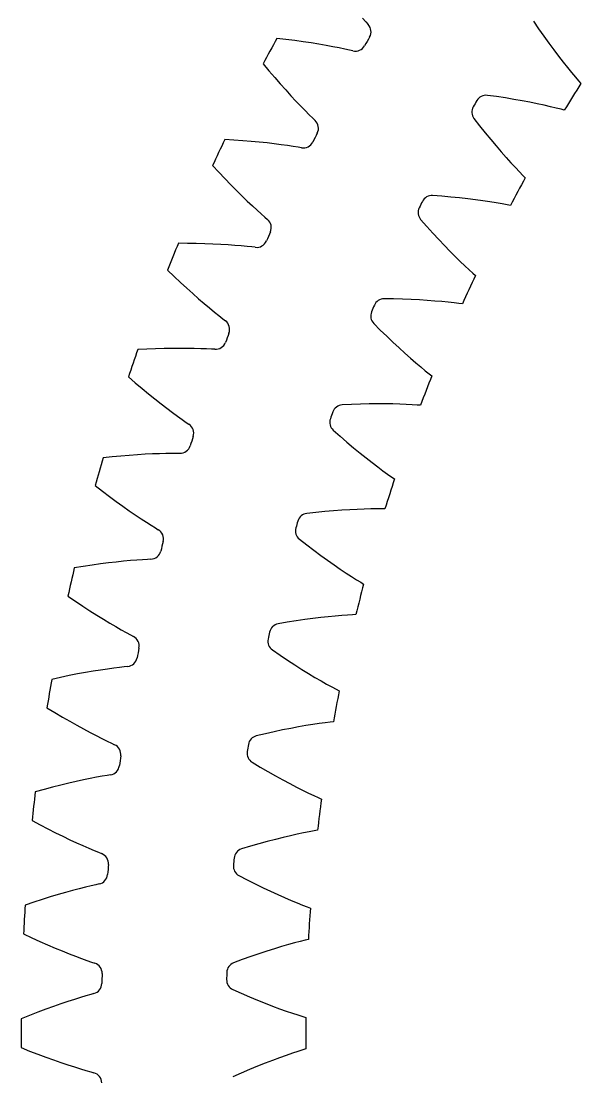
# Model space of a CAD drawing. Header units: millimetres. Extents: x -58 to 58, y -58 to 58.
# Drawn here: x -58 to -42.28, y -1.23 to 28.45 of the extents above; entities that cross this region are included whole.
import ezdxf

# ---------------------------------------------------------------- set-up
doc = ezdxf.new("R2010")
doc.units = ezdxf.units.MM

msp = doc.modelspace()

# ---------------------------------------------------------------- linework, layer by layer
at = {"layer": 'thin_ring_external'}
for p, q in [((-48.408676, 28.525444), (-48.316108, 28.423144)), ((-48.316108, 28.423144), (-48.253295, 28.352314)), ((-50.560751, 27.931629), (-50.815153, 27.961049)), ((-50.315223, 27.900334), (-50.560751, 27.931629)), ((-50.079053, 27.867452), (-50.315223, 27.900334)), ((-49.852837, 27.833309), (-50.079053, 27.867452)), ((-49.637314, 27.798284), (-49.852837, 27.833309)), ((-49.433443, 27.762829), (-49.637314, 27.798284)), ((-49.242521, 27.7275), (-49.433443, 27.762829)), ((-49.066416, 27.693022), (-49.242521, 27.7275)), ((-48.908097, 27.660421), (-49.066416, 27.693022)), ((-48.773218, 27.631405), (-48.908097, 27.660421)), ((-48.680472, 27.612422), (-48.773218, 27.631405)), ((-51.201307, 27.247498), (-51.037533, 27.050613)), ((-51.037533, 27.050613), (-50.877043, 26.862181)), ((-50.877043, 26.862181), (-50.720343, 26.682453)), ((-50.720343, 26.682453), (-50.568031, 26.511747)), ((-50.568031, 26.511747), (-50.420829, 26.350475)), ((-50.420829, 26.350475), (-50.27964, 26.199193)), ((-50.27964, 26.199193), (-50.14564, 26.058683)), ((-50.14564, 26.058683), (-50.020456, 25.930111)), ((-50.020456, 25.930111), (-49.906571, 25.815403)), ((-49.906571, 25.815403), (-49.808508, 25.718357)), ((-49.808508, 25.718357), (-49.741889, 25.651096)), ((-52.022667, 25.103937), (-52.278302, 25.119297)), ((-51.775787, 25.086215), (-52.022667, 25.103937)), ((-51.538165, 25.066393), (-51.775787, 25.086215)), ((-51.310411, 25.044764), (-51.538165, 25.066393)), ((-51.093285, 25.021665), (-51.310411, 25.044764)), ((-50.887771, 24.997494), (-51.093285, 25.021665)), ((-50.695193, 24.972736), (-50.887771, 24.997494)), ((-50.517456, 24.948012), (-50.695193, 24.972736)), ((-50.357582, 24.924182), (-50.517456, 24.948012)), ((-50.221309, 24.90264), (-50.357582, 24.924182)), ((-50.127658, 24.888795), (-50.221309, 24.90264)), ((-52.624562, 24.385558), (-52.450191, 24.197994)), ((-52.450191, 24.197994), (-52.279564, 24.018689)), ((-52.279564, 24.018689), (-52.113201, 23.847866)), ((-52.113201, 23.847866), (-51.951717, 23.685809)), ((-51.951717, 23.685809), (-51.795854, 23.532891)), ((-51.795854, 23.532891), (-51.646546, 23.389617)), ((-51.646546, 23.389617), (-51.505009, 23.256702)), ((-51.505009, 23.256702), (-51.372932, 23.135222)), ((-51.372932, 23.135222), (-51.252902, 23.026962)), ((-51.252902, 23.026962), (-51.149641, 22.935465)), ((-51.149641, 22.935465), (-51.079418, 22.871976)), ((-53.326591, 22.200005), (-53.582685, 22.201259)), ((-53.079109, 22.19591), (-53.326591, 22.200005)), ((-52.840756, 22.189208), (-53.079109, 22.19591)), ((-52.612157, 22.180158), (-52.840756, 22.189208)), ((-52.394089, 22.169055), (-52.612157, 22.180158)), ((-52.187555, 22.156242), (-52.394089, 22.169055)), ((-51.993905, 22.142131), (-52.187555, 22.156242)), ((-51.815076, 22.127235), (-51.993905, 22.142131)), ((-51.654132, 22.112248), (-51.815076, 22.127235)), ((-51.51688, 22.098246), (-51.654132, 22.112248)), ((-51.422608, 22.089581), (-51.51688, 22.098246)), ((-53.887998, 21.44956), (-53.70356, 21.271886)), ((-53.70356, 21.271886), (-53.523314, 21.102253)), ((-53.523314, 21.102253), (-53.347794, 20.940854)), ((-53.347794, 20.940854), (-53.177627, 20.787939)), ((-53.177627, 20.787939), (-53.013578, 20.643839)), ((-53.013578, 20.643839), (-52.856604, 20.509008)), ((-52.856604, 20.509008), (-52.707959, 20.384092)), ((-52.707959, 20.384092), (-52.569391, 20.270071)), ((-52.569391, 20.270071), (-52.443579, 20.168588)), ((-52.443579, 20.168588), (-52.335435, 20.082919)), ((-52.335435, 20.082919), (-52.261821, 20.023394)), ((-54.468564, 19.228652), (-54.724338, 19.215797)), ((-54.221233, 19.238197), (-54.468564, 19.228652)), ((-53.982872, 19.244635), (-54.221233, 19.238197)), ((-53.754121, 19.248192), (-53.982872, 19.244635)), ((-53.535773, 19.249119), (-53.754121, 19.248192)), ((-53.328847, 19.247703), (-53.535773, 19.249119)), ((-53.134714, 19.244281), (-53.328847, 19.247703)), ((-52.955336, 19.239259), (-53.134714, 19.244281)), ((-52.79381, 19.233161), (-52.955336, 19.239259)), ((-52.655995, 19.226741), (-52.79381, 19.233161)), ((-52.561389, 19.223282), (-52.655995, 19.226741)), ((-54.987779, 18.44842), (-54.793832, 18.281176)), ((-54.793832, 18.281176), (-54.604516, 18.12173)), ((-54.604516, 18.12173), (-54.420371, 17.970245)), ((-54.420371, 17.970245), (-54.242039, 17.826937)), ((-54.242039, 17.826937), (-54.0703, 17.692093)), ((-54.0703, 17.692093), (-53.906137, 17.566113)), ((-53.906137, 17.566113), (-53.750837, 17.449575)), ((-53.750837, 17.449575), (-53.606198, 17.343362)), ((-53.606198, 17.343362), (-53.474986, 17.248963)), ((-53.474986, 17.248963), (-53.362287, 17.169382)), ((-53.362287, 17.169382), (-53.285506, 17.114003)), ((-55.445117, 16.198902), (-55.699795, 16.171977)), ((-55.198688, 16.222057), (-55.445117, 16.198902)), ((-54.961044, 16.241617), (-55.198688, 16.222057)), ((-54.732836, 16.25777), (-54.961044, 16.241617)), ((-54.51487, 16.270723), (-54.732836, 16.25777)), ((-54.308181, 16.280709), (-54.51487, 16.270723)), ((-54.114154, 16.287986), (-54.308181, 16.280709)), ((-53.934772, 16.292854), (-54.114154, 16.287986)), ((-53.773156, 16.295663), (-53.934772, 16.292854)), ((-53.635196, 16.296844), (-53.773156, 16.295663)), ((-53.540543, 16.298603), (-53.635196, 16.296844)), ((-55.920563, 15.391253), (-55.717698, 15.234947)), ((-55.717698, 15.234947), (-55.519885, 15.086172)), ((-55.519885, 15.086172), (-55.327675, 14.945061)), ((-55.327675, 14.945061), (-55.141719, 14.811794)), ((-55.141719, 14.811794), (-54.962813, 14.686616)), ((-54.962813, 14.686616), (-54.791959, 14.569871)), ((-54.791959, 14.569871), (-54.630475, 14.462065)), ((-54.630475, 14.462065), (-54.480205, 14.363981)), ((-54.480205, 14.363981), (-54.343992, 14.276954)), ((-54.343992, 14.276954), (-54.22708, 14.203701)), ((-54.22708, 14.203701), (-54.147365, 14.152636)), ((-56.253286, 13.119957), (-56.506094, 13.079043)), ((-56.008506, 13.156652), (-56.253286, 13.119957)), ((-55.772301, 13.189273), (-56.008506, 13.156652)), ((-55.545329, 13.217973), (-55.772301, 13.189273)), ((-55.328408, 13.242914), (-55.545329, 13.217973)), ((-55.122582, 13.264271), (-55.328408, 13.242914)), ((-54.929251, 13.282226), (-55.122582, 13.264271)), ((-54.750409, 13.296968), (-54.929251, 13.282226)), ((-54.589194, 13.308675), (-54.750409, 13.296968)), ((-54.451508, 13.317455), (-54.589194, 13.308675)), ((-54.357096, 13.324425), (-54.451508, 13.317455)), ((-56.683518, 12.287343), (-56.472351, 12.14245)), ((-56.472351, 12.14245), (-56.266643, 12.004798)), ((-56.266643, 12.004798), (-56.066951, 11.87449)), ((-56.066951, 11.87449), (-55.873936, 11.751669)), ((-55.873936, 11.751669), (-55.688406, 11.636536)), ((-55.688406, 11.636536), (-55.51138, 11.529381)), ((-55.51138, 11.529381), (-55.344203, 11.430634)), ((-55.344203, 11.430634), (-55.188757, 11.340977)), ((-55.188757, 11.340977), (-55.047957, 11.261586)), ((-55.047957, 11.261586), (-54.927188, 11.194885)), ((-54.927188, 11.194885), (-54.84478, 11.148288)), ((-56.414179, 10.096875), (-56.648229, 10.051291)), ((-56.189133, 10.138034), (-56.414179, 10.096875)), ((-55.973915, 10.174887), (-56.189133, 10.138034)), ((-55.769579, 10.20755), (-55.973915, 10.174887)), ((-55.57753, 10.236127), (-55.769579, 10.20755)), ((-55.399772, 10.260699), (-55.57753, 10.236127)), ((-55.239446, 10.28127), (-55.399772, 10.260699)), ((-55.102453, 10.297621), (-55.239446, 10.28127)), ((-55.008569, 10.309782), (-55.102453, 10.297621)), ((-56.890615, 10.001167), (-57.140785, 9.946389)), ((-56.648229, 10.051291), (-56.890615, 10.001167)), ((-57.274327, 9.146117), (-57.055499, 9.013076)), ((-57.055499, 9.013076), (-56.84252, 8.886965)), ((-56.84252, 8.886965), (-56.635953, 8.767856)), ((-56.635953, 8.767856), (-56.436465, 8.655854)), ((-56.436465, 8.655854), (-56.244875, 8.551117)), ((-56.244875, 8.551117), (-56.062215, 8.453876)), ((-56.062215, 8.453876), (-55.889851, 8.364489)), ((-55.889851, 8.364489), (-55.729703, 8.283531)), ((-55.729703, 8.283531), (-55.584743, 8.212016)), ((-55.584743, 8.212016), (-55.460483, 8.15207)), ((-55.460483, 8.15207), (-55.375633, 8.110084)), ((-56.057022, 7.158942), (-56.247204, 7.119829)), ((-55.880887, 7.193269), (-56.057022, 7.158942)), ((-55.721938, 7.222641), (-55.880887, 7.193269)), ((-55.586054, 7.246514), (-55.721938, 7.222641)), ((-55.492982, 7.263827), (-55.586054, 7.246514)), ((-57.35517, 6.852004), (-57.601942, 6.783527)), ((-57.115912, 6.915404), (-57.35517, 6.852004)), ((-56.884729, 6.973812), (-57.115912, 6.915404)), ((-56.662292, 7.027306), (-56.884729, 6.973812)), ((-56.449432, 7.075959), (-56.662292, 7.027306)), ((-56.247204, 7.119829), (-56.449432, 7.075959)), ((-57.691196, 5.977114), (-57.465371, 5.856331)), ((-57.465371, 5.856331), (-57.245769, 5.742143)), ((-57.245769, 5.742143), (-57.032954, 5.634594)), ((-57.032954, 5.634594), (-56.827599, 5.533752)), ((-56.827599, 5.533752), (-56.63053, 5.439728)), ((-56.63053, 5.439728), (-56.44279, 5.352697)), ((-56.44279, 5.352697), (-56.265764, 5.272941)), ((-56.265764, 5.272941), (-56.101399, 5.200928)), ((-56.101399, 5.200928), (-55.95272, 5.137508)), ((-55.95272, 5.137508), (-55.825346, 5.084497)), ((-55.825346, 5.084497), (-55.738313, 5.047249)), ((-55.900842, 4.173399), (-56.035204, 4.142076)), ((-55.808865, 4.195813), (-55.900842, 4.173399)), ((-56.96337, 3.895236), (-57.182522, 3.82957)), ((-56.753513, 3.955542), (-56.96337, 3.895236)), ((-56.554009, 4.010485), (-56.753513, 3.955542)), ((-56.36627, 4.060016), (-56.554009, 4.010485)), ((-56.192294, 4.103993), (-56.36627, 4.060016)), ((-56.035204, 4.142076), (-56.192294, 4.103993)), ((-57.645539, 3.682031), (-57.888164, 3.600065)), ((-57.410137, 3.758516), (-57.645539, 3.682031)), ((-57.182522, 3.82957), (-57.410137, 3.758516)), ((-57.932859, 2.789959), (-57.700723, 2.681799)), ((-57.700723, 2.681799), (-57.475164, 2.579883)), ((-57.475164, 2.579883), (-57.256747, 2.48422)), ((-57.256747, 2.48422), (-57.046149, 2.394844)), ((-57.046149, 2.394844), (-56.844199, 2.311819)), ((-56.844199, 2.311819), (-56.651951, 2.235262)), ((-56.651951, 2.235262), (-56.4708, 2.165379)), ((-56.4708, 2.165379), (-56.302718, 2.10253)), ((-56.302718, 2.10253), (-56.150771, 2.047396)), ((-56.150771, 2.047396), (-56.02067, 2.001483)), ((-56.02067, 2.001483), (-55.931717, 1.969086)), ((-56.504336, 0.948759), (-56.689062, 0.888961)), ((-56.333047, 1.002254), (-56.504336, 0.948759)), ((-56.178293, 1.048933), (-56.333047, 1.002254)), ((-56.045861, 1.087609), (-56.178293, 1.048933)), ((-55.955258, 1.115057), (-56.045861, 1.087609)), ((-57.306654, 0.673698), (-57.530009, 0.590213)), ((-57.091452, 0.751337), (-57.306654, 0.673698)), ((-56.885235, 0.823111), (-57.091452, 0.751337)), ((-56.689062, 0.888961), (-56.885235, 0.823111)), ((-57.76084, 0.500877), (-57.998581, 0.405669)), ((-57.530009, 0.590213), (-57.76084, 0.500877)), ((-57.998581, -0.405669), (-57.76084, -0.500877)), ((-57.76084, -0.500877), (-57.530009, -0.590213)), ((-57.530009, -0.590213), (-57.306654, -0.673698)), ((-57.306654, -0.673698), (-57.091452, -0.751337)), ((-57.091452, -0.751337), (-56.885235, -0.823111)), ((-56.885235, -0.823111), (-56.689062, -0.888961)), ((-56.689062, -0.888961), (-56.504336, -0.948759)), ((-56.504336, -0.948759), (-56.333047, -1.002254)), ((-56.333047, -1.002254), (-56.178293, -1.048933)), ((-56.178293, -1.048933), (-56.045861, -1.087609)), ((-56.045861, -1.087609), (-55.955258, -1.115057))]:
    msp.add_line(p, q, dxfattribs=at)
for centre, radius, start, end in [((-48.470825, 28.145721), 0.3, 329.857402, 43.522867), ((0, 0), 58, 151.178201, 151.979694), ((0, 0), 55.75, 149.857402, 150.142598), ((-48.610322, 27.904105), 0.3, 256.477133, 330.142598), ((-49.947708, 25.432833), 0.3, 333.015297, 46.680762), ((0, 0), 55.75, 153.015297, 153.300492), ((0, 0), 58, 154.336096, 155.137589), ((-50.073683, 25.1839), 0.3, 259.635028, 333.300492), ((-51.272901, 22.642707), 0.3, 336.173192, 49.838657), ((-51.384971, 22.387211), 0.3, 262.792922, 336.458387), ((0, 0), 55.75, 156.173192, 156.458387), ((0, 0), 58, 157.49399, 158.295483), ((-52.44238, 19.783815), 0.3, 339.331087, 52.996551), ((0, 0), 55.75, 159.331087, 159.616282), ((-52.540205, 19.522534), 0.3, 265.950817, 339.616282), ((0, 0), 58, 160.651885, 161.453378), ((-53.452593, 16.86484), 0.3, 342.488981, 56.154446), ((0, 0), 55.75, 162.488981, 162.774177), ((-53.535877, 16.598567), 0.3, 269.108712, 342.774177), ((0, 0), 58, 163.80978, 164.611273), ((-54.300472, 13.894647), 0.3, 345.646876, 59.312341), ((0, 0), 55.75, 165.646876, 165.932071), ((-54.368961, 13.62419), 0.3, 272.266607, 345.932071), ((0, 0), 58, 166.967674, 167.769168), ((-54.983443, 10.882257), 0.3, 348.804771, 62.470236), ((0, 0), 55.75, 168.804771, 169.089966), ((-55.036929, 10.608438), 0.3, 275.424501, 349.089966), ((0, 0), 58, 170.125569, 170.927062), ((-55.49943, 7.836818), 0.3, 351.962665, 65.62813), ((0, 0), 55.75, 171.962665, 172.247861), ((-55.537751, 7.560468), 0.3, 278.582396, 352.247861), ((0, 0), 58, 173.283464, 174.084957), ((-55.846868, 4.767579), 0.3, 355.12056, 68.786025), ((-55.869907, 4.489537), 0.3, 281.740291, 355.405756), ((0, 0), 55.75, 175.12056, 175.405756), ((0, 0), 58, 176.441359, 177.242852), ((-56.024701, 1.68386), 0.3, 358.278455, 71.94392), ((0, 0), 55.75, 178.278455, 178.56365), ((-56.032388, 1.404972), 0.3, 284.898185, 358.56365), ((0, 0), 58, 179.599253, 180.400747), ((-56.032388, -1.404972), 0.3, 1.43635, 75.101815)]:
    msp.add_arc(centre, radius, start, end, dxfattribs=at)
at = {"layer": 'thin_ring_internal'}
for p, q in [((-43.611679, 28.446858), (-43.464055, 28.231631)), ((-43.464055, 28.231631), (-43.319289, 28.02477)), ((-43.319289, 28.02477), (-43.17733, 27.827416)), ((-43.17733, 27.827416), (-43.038772, 27.63993)), ((-43.038772, 27.63993), (-42.904328, 27.462778)), ((-42.904328, 27.462778), (-42.774884, 27.29658)), ((-42.774884, 27.29658), (-42.651584, 27.142206)), ((-42.651584, 27.142206), (-42.536002, 27.000946)), ((-42.536002, 27.000946), (-42.430521, 26.874923)), ((-42.430521, 26.874923), (-42.339437, 26.768312)), ((-42.339437, 26.768312), (-42.276704, 26.696072)), ((-44.645516, 26.323506), (-44.903981, 26.359718)), ((-44.395814, 26.286123), (-44.645516, 26.323506)), ((-44.155873, 26.247014), (-44.395814, 26.286123)), ((-43.926282, 26.206552), (-44.155873, 26.247014)), ((-43.707775, 26.165166), (-43.926282, 26.206552)), ((-43.501303, 26.123373), (-43.707775, 26.165166)), ((-43.308153, 26.08181), (-43.501303, 26.123373)), ((-43.130183, 26.041311), (-43.308153, 26.08181)), ((-42.970355, 26.003061), (-43.130183, 26.041311)), ((-42.834321, 25.969047), (-42.970355, 26.003061)), ((-42.741693, 25.94509), (-42.834321, 25.969047)), ((-45.280176, 25.708129), (-45.119583, 25.502398)), ((-45.119583, 25.502398), (-44.962357, 25.304841)), ((-44.962357, 25.304841), (-44.808518, 25.116601)), ((-44.808518, 25.116601), (-44.658681, 24.938)), ((-44.658681, 24.938), (-44.513586, 24.769461)), ((-44.513586, 24.769461), (-44.374156, 24.611547)), ((-44.374156, 24.611547), (-44.241586, 24.465056)), ((-44.241586, 24.465056), (-44.117528, 24.331179)), ((-44.117528, 24.331179), (-44.004488, 24.211888)), ((-44.004488, 24.211888), (-43.907015, 24.111087)), ((-43.907015, 24.111087), (-43.839954, 24.042847)), ((-46.181337, 23.52516), (-46.441541, 23.545393)), ((-45.929807, 23.50322), (-46.181337, 23.52516)), ((-45.687914, 23.478957), (-45.929807, 23.50322)), ((-45.456268, 23.452705), (-45.687914, 23.478957)), ((-45.235627, 23.424849), (-45.456268, 23.452705)), ((-45.026974, 23.395846), (-45.235627, 23.424849)), ((-44.831632, 23.366252), (-45.026974, 23.395846)), ((-44.651506, 23.336786), (-44.831632, 23.366252)), ((-44.489626, 23.308447), (-44.651506, 23.336786)), ((-44.351757, 23.282872), (-44.489626, 23.308447)), ((-44.257829, 23.264664), (-44.351757, 23.282872)), ((-46.77691, 22.871881), (-46.603956, 22.676426)), ((-46.603956, 22.676426), (-46.434867, 22.488923)), ((-46.434867, 22.488923), (-46.269731, 22.31051)), ((-46.269731, 22.31051), (-46.109184, 22.141472)), ((-46.109184, 22.141472), (-45.953989, 21.982184)), ((-45.953989, 21.982184), (-45.805102, 21.833154)), ((-45.805102, 21.833154), (-45.663766, 21.695102)), ((-45.663766, 21.695102), (-45.531701, 21.569116)), ((-45.531701, 21.569116), (-45.411532, 21.45701)), ((-45.411532, 21.45701), (-45.308038, 21.362401)), ((-45.308038, 21.362401), (-45.236903, 21.298418)), ((-47.541976, 20.637576), (-47.802932, 20.641751)), ((-47.289573, 20.631162), (-47.541976, 20.637576)), ((-47.046645, 20.621836), (-47.289573, 20.631162)), ((-46.813822, 20.609894), (-47.046645, 20.621836)), ((-46.591885, 20.595674), (-46.813822, 20.609894)), ((-46.381842, 20.57957), (-46.591885, 20.595674)), ((-46.185048, 20.562058), (-46.381842, 20.57957)), ((-46.00345, 20.543736), (-46.185048, 20.562058)), ((-45.840133, 20.525417), (-46.00345, 20.543736)), ((-45.700951, 20.508378), (-45.840133, 20.525417)), ((-45.60608, 20.495986), (-45.700951, 20.508378)), ((-48.096203, 19.948871), (-47.911545, 19.764435)), ((-47.911545, 19.764435), (-47.731234, 19.587696)), ((-47.731234, 19.587696), (-47.555428, 19.419787)), ((-47.555428, 19.419787), (-47.384779, 19.260954)), ((-47.384779, 19.260954), (-47.220073, 19.111522)), ((-47.220073, 19.111522), (-47.062294, 18.97194)), ((-47.062294, 18.97194), (-46.912727, 18.84285)), ((-46.912727, 18.84285), (-46.773157, 18.725233)), ((-46.773157, 18.725233), (-46.646314, 18.620738)), ((-46.646314, 18.620738), (-46.537192, 18.532679)), ((-46.537192, 18.532679), (-46.462253, 18.473197)), ((-48.722273, 17.671706), (-48.982991, 17.659809)), ((-48.469953, 17.680842), (-48.722273, 17.671706)), ((-48.226912, 17.686489), (-48.469953, 17.680842)), ((-47.993795, 17.688902), (-48.226912, 17.686489)), ((-47.771404, 17.688372), (-47.993795, 17.688902)), ((-47.560768, 17.685229), (-47.771404, 17.688372)), ((-47.363269, 17.679865), (-47.560768, 17.685229)), ((-47.180888, 17.672757), (-47.363269, 17.679865)), ((-47.016753, 17.664527), (-47.180888, 17.672757)), ((-46.876785, 17.656088), (-47.016753, 17.664527)), ((-46.781332, 17.64956), (-46.876785, 17.656088)), ((-49.233051, 16.950189), (-49.037389, 16.77747)), ((-49.037389, 16.77747), (-48.84654, 16.612167)), ((-48.84654, 16.612167), (-48.660731, 16.455399)), ((-48.660731, 16.455399), (-48.480627, 16.307372)), ((-48.480627, 16.307372), (-48.307034, 16.168363)), ((-48.307034, 16.168363), (-48.140962, 16.038759)), ((-48.140962, 16.038759), (-47.983732, 15.919122)), ((-47.983732, 15.919122), (-47.837186, 15.81032)), ((-47.837186, 15.81032), (-47.704151, 15.713831)), ((-47.704151, 15.713831), (-47.589815, 15.632657)), ((-47.589815, 15.632657), (-47.511357, 15.577901)), ((-49.717749, 14.638801), (-49.97724, 14.610877)), ((-49.46647, 14.663453), (-49.717749, 14.638801)), ((-49.224237, 14.684051), (-49.46647, 14.663453)), ((-48.991711, 14.700811), (-49.224237, 14.684051)), ((-48.76971, 14.713972), (-48.991711, 14.700811)), ((-48.55928, 14.723802), (-48.76971, 14.713972)), ((-48.361825, 14.730607), (-48.55928, 14.723802)), ((-48.179352, 14.73474), (-48.361825, 14.730607)), ((-48.015022, 14.73663), (-48.179352, 14.73474)), ((-47.8748, 14.736823), (-48.015022, 14.73663)), ((-47.779126, 14.736184), (-47.8748, 14.736823)), ((-50.183141, 13.887209), (-49.977218, 13.726863)), ((-49.977218, 13.726863), (-49.776554, 13.573622)), ((-49.776554, 13.573622), (-49.581447, 13.42859)), ((-49.581447, 13.42859), (-49.392572, 13.291931)), ((-49.392572, 13.291931), (-49.210751, 13.163873)), ((-49.210751, 13.163873), (-49.037015, 13.044738)), ((-49.037015, 13.044738), (-48.872718, 12.935006)), ((-48.872718, 12.935006), (-48.719752, 12.835432)), ((-48.719752, 12.835432), (-48.58103, 12.747317)), ((-48.58103, 12.747317), (-48.461913, 12.673335)), ((-48.461913, 12.673335), (-48.380233, 12.623513)), ((-50.275344, 11.590441), (-50.524629, 11.550366)), ((-50.034839, 11.625911), (-50.275344, 11.590441)), ((-49.803785, 11.656954), (-50.034839, 11.625911)), ((-49.583015, 11.683757), (-49.803785, 11.656954)), ((-49.373589, 11.706523), (-49.583015, 11.683757)), ((-49.176928, 11.72547), (-49.373589, 11.706523)), ((-48.995056, 11.740828), (-49.176928, 11.72547)), ((-48.831153, 11.752831), (-48.995056, 11.740828)), ((-48.69121, 11.761656), (-48.831153, 11.752831)), ((-48.595678, 11.766908), (-48.69121, 11.761656)), ((-50.524629, 11.550366), (-50.781909, 11.50652)), ((-50.94287, 10.77155), (-50.727466, 10.624184)), ((-50.727466, 10.624184), (-50.517748, 10.483587)), ((-50.517748, 10.483587), (-50.314083, 10.350842)), ((-50.314083, 10.350842), (-50.117154, 10.226069)), ((-50.117154, 10.226069), (-49.927794, 10.109447)), ((-49.927794, 10.109447), (-49.747054, 10.001233)), ((-49.747054, 10.001233), (-49.576313, 9.901824)), ((-49.576313, 9.901824), (-49.417507, 9.811856)), ((-49.417507, 9.811856), (-49.273624, 9.732447)), ((-49.273624, 9.732447), (-49.150179, 9.665938)), ((-49.150179, 9.665938), (-49.065586, 9.621239)), ((-50.208235, 8.609221), (-50.426937, 8.568878)), ((-50.000608, 8.644837), (-50.208235, 8.609221)), ((-49.805487, 8.675854), (-50.000608, 8.644837)), ((-49.624904, 8.70238), (-49.805487, 8.675854)), ((-49.462051, 8.72445), (-49.624904, 8.70238)), ((-49.322917, 8.741873), (-49.462051, 8.72445)), ((-49.227889, 8.752996), (-49.322917, 8.741873)), ((-51.139851, 8.418117), (-51.393944, 8.358516)), ((-50.893506, 8.473462), (-51.139851, 8.418117)), ((-50.655641, 8.523671), (-50.893506, 8.473462)), ((-50.426937, 8.568878), (-50.655641, 8.523671)), ((-51.509354, 7.61503), (-51.285287, 7.481205)), ((-51.285287, 7.481205), (-51.067312, 7.353785)), ((-51.067312, 7.353785), (-50.855861, 7.233829)), ((-50.855861, 7.233829), (-50.651624, 7.121417)), ((-50.651624, 7.121417), (-50.455444, 7.016672)), ((-50.455444, 7.016672), (-50.268385, 6.91979)), ((-50.268385, 6.91979), (-50.091848, 6.831081)), ((-50.091848, 6.831081), (-49.927805, 6.751059)), ((-49.927805, 6.751059), (-49.779306, 6.680659)), ((-49.779306, 6.680659), (-49.652001, 6.621876)), ((-49.652001, 6.621876), (-49.564817, 6.582469)), ((-49.905323, 5.662973), (-50.066509, 5.63092)), ((-49.767525, 5.688929), (-49.905323, 5.662973)), ((-49.673362, 5.705881), (-49.767525, 5.688929)), ((-51.084288, 5.389097), (-51.318612, 5.32434)), ((-50.858801, 5.448298), (-51.084288, 5.389097)), ((-50.642998, 5.502028), (-50.858801, 5.448298)), ((-50.437957, 5.550357), (-50.642998, 5.502028)), ((-50.245115, 5.593328), (-50.437957, 5.550357)), ((-50.066509, 5.63092), (-50.245115, 5.593328)), ((-51.561082, 5.253935), (-51.811024, 5.178805)), ((-51.318612, 5.32434), (-51.561082, 5.253935)), ((-51.880446, 4.429625), (-51.648565, 4.309847)), ((-51.648565, 4.309847), (-51.42316, 4.196087)), ((-51.42316, 4.196087), (-51.204725, 4.089376)), ((-51.204725, 4.089376), (-50.993956, 3.98975)), ((-50.993956, 3.98975), (-50.7917, 3.897281)), ((-50.7917, 3.897281), (-50.599031, 3.812098)), ((-50.599031, 3.812098), (-50.417368, 3.734425)), ((-50.417368, 3.734425), (-50.24871, 3.664654)), ((-50.24871, 3.664654), (-50.096159, 3.603529)), ((-50.096159, 3.603529), (-49.965476, 3.552694)), ((-49.965476, 3.552694), (-49.876032, 3.518729)), ((-50.885655, 2.373964), (-51.097741, 2.307051)), ((-50.683978, 2.434824), (-50.885655, 2.373964)), ((-50.494147, 2.489584), (-50.683978, 2.434824)), ((-50.318194, 2.5381), (-50.494147, 2.489584)), ((-50.159287, 2.580016), (-50.318194, 2.5381)), ((-50.023348, 2.614405), (-50.159287, 2.580016)), ((-49.930407, 2.637121), (-50.023348, 2.614405)), ((-51.549048, 2.155021), (-51.786725, 2.069823)), ((-51.319156, 2.234081), (-51.549048, 2.155021)), ((-51.097741, 2.307051), (-51.319156, 2.234081)), ((-51.786725, 2.069823), (-52.031568, 1.979449)), ((-52.054738, 1.227416), (-51.815923, 1.12214)), ((-51.815923, 1.12214), (-51.583942, 1.022472)), ((-51.583942, 1.022472), (-51.359353, 0.92941)), ((-51.359353, 0.92941), (-51.14285, 0.842948)), ((-51.14285, 0.842948), (-50.935285, 0.763106)), ((-50.935285, 0.763106), (-50.737737, 0.689946)), ((-50.737737, 0.689946), (-50.551637, 0.623603)), ((-50.551637, 0.623603), (-50.379004, 0.564347)), ((-50.379004, 0.564347), (-50.222979, 0.512729)), ((-50.222979, 0.512729), (-50.089415, 0.470036)), ((-50.089415, 0.470036), (-49.998049, 0.441641)), ((-50.379004, -0.564347), (-50.551637, -0.623603)), ((-50.222979, -0.512729), (-50.379004, -0.564347)), ((-50.089415, -0.470036), (-50.222979, -0.512729)), ((-49.998049, -0.441641), (-50.089415, -0.470036)), ((-51.14285, -0.842948), (-51.359353, -0.92941)), ((-50.935285, -0.763106), (-51.14285, -0.842948)), ((-50.737737, -0.689946), (-50.935285, -0.763106)), ((-50.551637, -0.623603), (-50.737737, -0.689946)), ((-51.815923, -1.12214), (-52.054738, -1.227416)), ((-51.583942, -1.022472), (-51.815923, -1.12214)), ((-51.359353, -0.92941), (-51.583942, -1.022472))]:
    msp.add_line(p, q, dxfattribs=at)
for centre, radius, start, end in [((0, 0), 50, 147.729204, 148.741385), ((0, 0), 52.25, 149.889321, 150.110679), ((-44.93976, 26.061859), 0.3, 83.150499, 149.889321), ((-45.040112, 25.888044), 0.3, 150.110679, 216.849501), ((0, 0), 50, 151.258615, 152.270796), ((-46.458915, 23.245896), 0.3, 86.679911, 153.418733), ((-46.548377, 23.066233), 0.3, 153.640091, 220.378912), ((0, 0), 52.25, 153.418733, 153.640091), ((0, 0), 50, 154.788027, 155.800208), ((-47.801836, 20.341753), 0.3, 90.209323, 156.948145), ((-47.880068, 20.156923), 0.3, 157.169502, 223.908324), ((0, 0), 52.25, 156.948145, 157.169502), ((0, 0), 50, 158.317439, 159.32962), ((-48.963429, 17.360447), 0.3, 93.738735, 160.477556), ((-49.030134, 17.171152), 0.3, 160.698914, 227.437736), ((0, 0), 52.25, 160.477556, 160.698914), ((0, 0), 50, 161.846851, 162.859032), ((-49.939286, 14.313287), 0.3, 97.268146, 164.006968), ((0, 0), 52.25, 164.006968, 164.228326), ((-49.994212, 14.120244), 0.3, 164.228326, 230.967148), ((0, 0), 50, 165.376263, 166.388443), ((0, 0), 52.25, 167.53638, 167.757738), ((-50.725707, 11.211832), 0.3, 100.797558, 167.53638), ((-50.768644, 11.015774), 0.3, 167.757738, 234.49656), ((0, 0), 50, 168.905674, 169.917855), ((-51.319707, 8.067846), 0.3, 104.32697, 171.065792), ((0, 0), 52.25, 171.065792, 171.287149), ((-51.350494, 7.869517), 0.3, 171.287149, 238.025971), ((0, 0), 50, 172.435086, 173.447267), ((-51.719035, 4.893257), 0.3, 107.856382, 174.595203), ((0, 0), 52.25, 174.595203, 174.816561), ((-51.737553, 4.693408), 0.3, 174.816561, 241.555383), ((0, 0), 50, 175.964498, 176.976679), ((-51.922174, 1.700105), 0.3, 111.385793, 178.124615), ((-51.928355, 1.499496), 0.3, 178.345973, 245.084795), ((0, 0), 52.25, 178.124615, 178.345973), ((0, 0), 50, 179.49391, 180.50609)]:
    msp.add_arc(centre, radius, start, end, dxfattribs=at)

doc.saveas('drawing.dxf')
